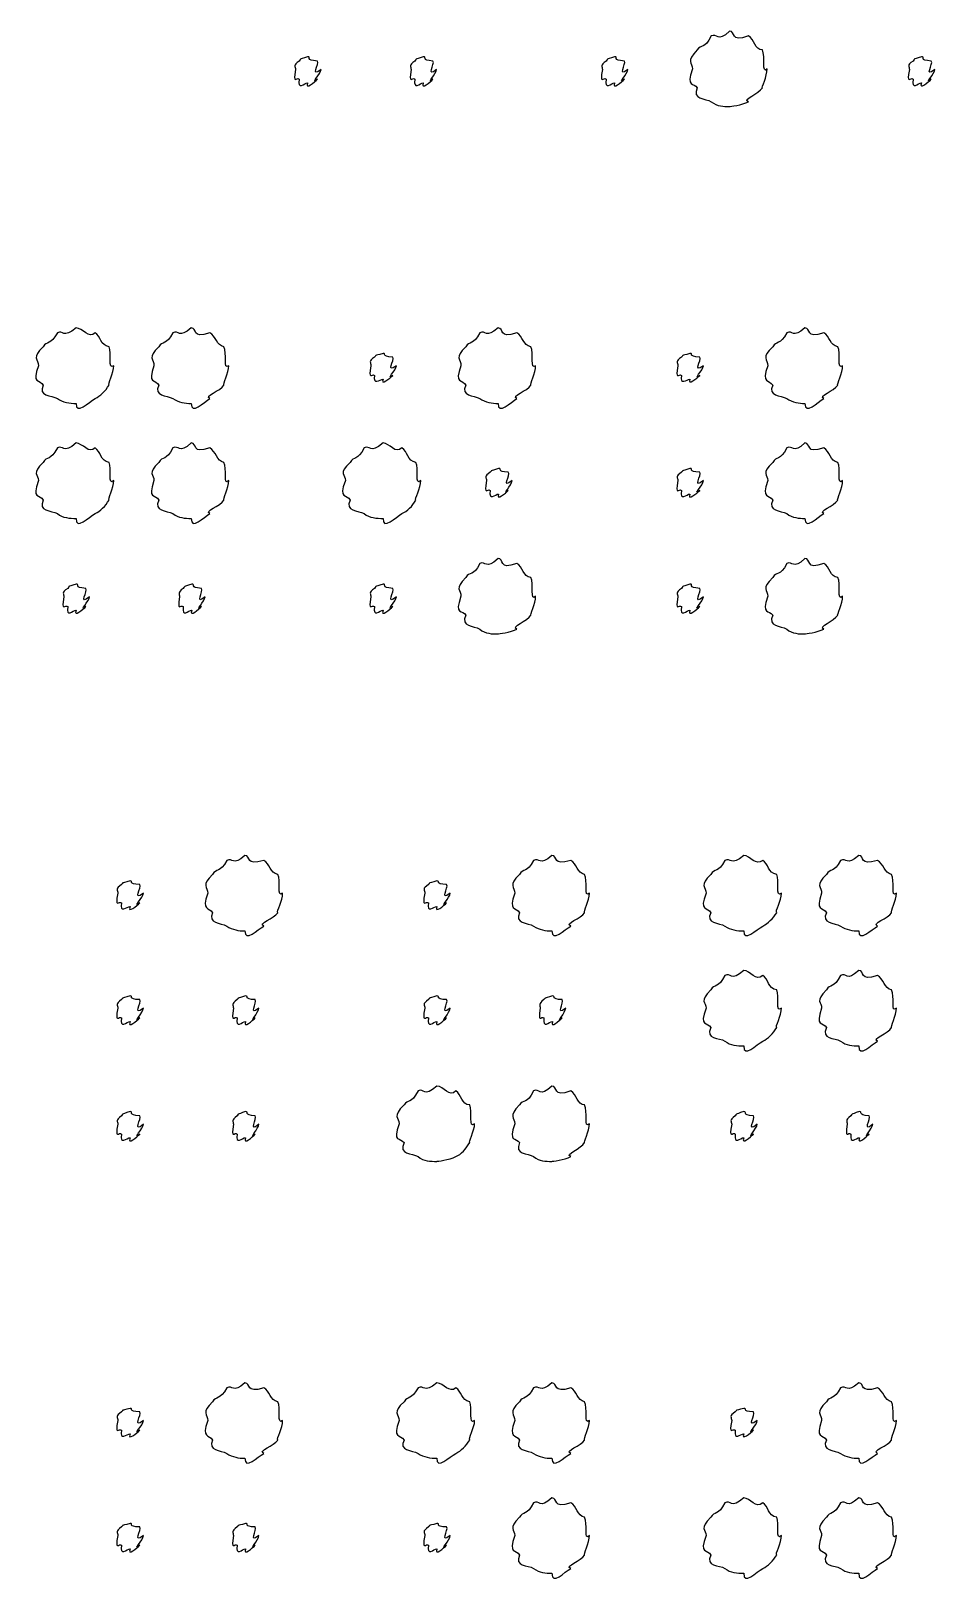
# Model space of a CAD drawing. Header units: millimetres. Extents: x -178 to -32, y 41 to 266.
# Drawn here: x -106.56 to -98.37, y 197.45 to 211.54 of the extents above; entities that cross this region are included whole.
import ezdxf

# ---------------------------------------------------------------- set-up
doc = ezdxf.new("R2010")
doc.units = ezdxf.units.MM
doc.layers.get('0').update_dxf_attribs({"linetype": 'CONTINUOUS'})

msp = doc.modelspace()

# ---------------------------------------------------------------- linework, layer by layer
at = {"color": 0}
for p, q in [((-100.228, 211.539), (-100.228, 211.539)), ((-104.053, 211.307), (-104.053, 211.307)), ((-103.005, 211.307), (-103.005, 211.307)), ((-101.27, 211.307), (-101.27, 211.307)), ((-98.4878, 211.307), (-98.4878, 211.307)), ((-106.151, 208.849), (-106.151, 208.849)), ((-105.109, 208.849), (-105.109, 208.849)), ((-102.327, 208.849), (-102.327, 208.849)), ((-99.5451, 208.849), (-99.5451, 208.849)), ((-103.369, 208.617), (-103.369, 208.617)), ((-100.587, 208.617), (-100.587, 208.617)), ((-106.151, 207.807), (-106.151, 207.807)), ((-105.109, 207.807), (-105.109, 207.807)), ((-103.369, 207.807), (-103.369, 207.807)), ((-99.5451, 207.807), (-99.5451, 207.807)), ((-102.322, 207.575), (-102.322, 207.575)), ((-100.587, 207.575), (-100.587, 207.575)), ((-102.327, 206.76), (-102.327, 206.76)), ((-99.5451, 206.76), (-99.5451, 206.76)), ((-106.151, 206.528), (-106.151, 206.528)), ((-105.104, 206.528), (-105.104, 206.528)), ((-103.369, 206.528), (-103.369, 206.528)), ((-100.587, 206.528), (-100.587, 206.528)), ((-104.622, 204.068), (-104.622, 204.068)), ((-101.839, 204.068), (-101.839, 204.068)), ((-100.099, 204.068), (-100.099, 204.068)), ((-99.0572, 204.068), (-99.0572, 204.068)), ((-105.663, 203.837), (-105.663, 203.837)), ((-102.881, 203.837), (-102.881, 203.837)), ((-100.099, 203.026), (-100.099, 203.026)), ((-99.0572, 203.026), (-99.0572, 203.026)), ((-105.663, 202.795), (-105.663, 202.795)), ((-104.616, 202.795), (-104.616, 202.795)), ((-102.881, 202.795), (-102.881, 202.795)), ((-101.834, 202.795), (-101.834, 202.795)), ((-102.881, 201.979), (-102.881, 201.979)), ((-101.839, 201.979), (-101.839, 201.979)), ((-105.663, 201.748), (-105.663, 201.748)), ((-104.616, 201.748), (-104.616, 201.748)), ((-100.099, 201.748), (-100.099, 201.748)), ((-99.0515, 201.748), (-99.0515, 201.748)), ((-104.622, 199.289), (-104.622, 199.289)), ((-102.881, 199.289), (-102.881, 199.289)), ((-101.839, 199.289), (-101.839, 199.289)), ((-99.0572, 199.289), (-99.0572, 199.289)), ((-105.663, 199.058), (-105.663, 199.058)), ((-100.099, 199.058), (-100.099, 199.058)), ((-101.839, 198.247), (-101.839, 198.247)), ((-100.099, 198.247), (-100.099, 198.247)), ((-99.0572, 198.247), (-99.0572, 198.247)), ((-105.663, 198.016), (-105.663, 198.016)), ((-104.616, 198.016), (-104.616, 198.016)), ((-102.881, 198.016), (-102.881, 198.016))]:
    msp.add_line(p, q, dxfattribs=at)
for points in [[(-100.394, 211.495), (-100.452, 211.369), (-100.49, 211.423), (-100.521, 211.368)], [(-100.228, 211.539), (-100.341, 211.428), (-100.339, 211.523), (-100.394, 211.495)], [(-100.058, 211.495), (-100.228, 211.428), (-100.169, 211.539), (-100.228, 211.539)], [(-99.9307, 211.368), (-99.9998, 211.369), (-100.002, 211.464), (-100.058, 211.495)], [(-100.521, 211.368), (-100.628, 211.259), (-100.565, 211.255), (-100.565, 211.197)], [(-99.8866, 211.197), (-99.9419, 211.142), (-99.9003, 211.312), (-99.9307, 211.368)], [(-104.13, 211.268), (-104.19, 211.226), (-104.163, 211.22), (-104.163, 211.191)], [(-104.053, 211.307), (-104.146, 211.274), (-104.108, 211.293), (-104.13, 211.268)], [(-103.964, 211.268), (-104.08, 211.274), (-104.015, 211.307), (-104.053, 211.307)], [(-103.931, 211.191), (-104.036, 211.109), (-103.942, 211.247), (-103.964, 211.268)], [(-103.082, 211.268), (-103.139, 211.226), (-103.116, 211.22), (-103.116, 211.191)], [(-103.005, 211.307), (-103.095, 211.274), (-103.06, 211.293), (-103.082, 211.268)], [(-102.917, 211.268), (-103.029, 211.274), (-102.968, 211.307), (-103.005, 211.307)], [(-102.884, 211.191), (-102.985, 211.109), (-102.895, 211.247), (-102.917, 211.268)], [(-101.347, 211.268), (-101.408, 211.226), (-101.381, 211.22), (-101.381, 211.191)], [(-101.27, 211.307), (-101.364, 211.274), (-101.325, 211.293), (-101.347, 211.268)], [(-101.182, 211.268), (-101.298, 211.274), (-101.233, 211.307), (-101.27, 211.307)], [(-101.149, 211.191), (-101.254, 211.109), (-101.16, 211.247), (-101.182, 211.268)], [(-98.5651, 211.268), (-98.6257, 211.226), (-98.5982, 211.22), (-98.5982, 211.191)], [(-98.4878, 211.307), (-98.5816, 211.274), (-98.5432, 211.293), (-98.5651, 211.268)], [(-98.3996, 211.268), (-98.5157, 211.274), (-98.4508, 211.307), (-98.4878, 211.307)], [(-98.3668, 211.191), (-98.4716, 211.109), (-98.3777, 211.247), (-98.3996, 211.268)], [(-104.163, 211.191), (-104.19, 211.045), (-104.152, 211.128), (-104.13, 211.103)], [(-104.13, 211.103), (-104.146, 210.998), (-104.081, 211.07), (-104.053, 211.07)], [(-104.053, 211.07), (-104.08, 210.998), (-103.986, 211.081), (-103.964, 211.103)], [(-103.964, 211.103), (-104.036, 211.045), (-103.931, 211.158), (-103.931, 211.191)], [(-103.116, 211.191), (-103.139, 211.045), (-103.104, 211.128), (-103.082, 211.103)], [(-103.082, 211.103), (-103.095, 210.998), (-103.034, 211.07), (-103.005, 211.07)], [(-103.005, 211.07), (-103.029, 210.998), (-102.939, 211.081), (-102.917, 211.103)], [(-102.917, 211.103), (-102.985, 211.045), (-102.884, 211.158), (-102.884, 211.191)], [(-101.381, 211.191), (-101.408, 211.045), (-101.369, 211.128), (-101.347, 211.103)], [(-101.347, 211.103), (-101.364, 210.998), (-101.299, 211.07), (-101.27, 211.07)], [(-101.27, 211.07), (-101.298, 210.998), (-101.204, 211.081), (-101.182, 211.103)], [(-101.182, 211.103), (-101.254, 211.045), (-101.149, 211.158), (-101.149, 211.191)], [(-100.565, 211.197), (-100.628, 211.02), (-100.549, 211.077), (-100.521, 211.026)], [(-99.9307, 211.026), (-99.9419, 211.02), (-99.8866, 211.133), (-99.8866, 211.197)], [(-98.5982, 211.191), (-98.6257, 211.045), (-98.5873, 211.128), (-98.5651, 211.103)], [(-98.5651, 211.103), (-98.5816, 210.998), (-98.5167, 211.07), (-98.4878, 211.07)], [(-98.4878, 211.07), (-98.5157, 210.998), (-98.4218, 211.081), (-98.3996, 211.103)], [(-98.3996, 211.103), (-98.4716, 211.045), (-98.3668, 211.158), (-98.3668, 211.191)], [(-100.521, 211.026), (-100.57, 210.917), (-100.449, 210.932), (-100.394, 210.899)], [(-100.058, 210.899), (-100.118, 210.917), (-99.9596, 210.973), (-99.9307, 211.026)], [(-100.394, 210.899), (-100.341, 210.855), (-100.283, 210.855), (-100.228, 210.855)], [(-100.228, 210.855), (-100.228, 210.855), (-100.113, 210.869), (-100.058, 210.899)], [(-106.151, 208.849), (-106.274, 208.747), (-106.267, 208.834), (-106.322, 208.805)], [(-105.98, 208.805), (-106.038, 208.747), (-106.092, 208.849), (-106.151, 208.849)], [(-105.109, 208.849), (-105.222, 208.747), (-105.22, 208.834), (-105.275, 208.805)], [(-104.939, 208.805), (-105.109, 208.747), (-105.05, 208.849), (-105.109, 208.849)], [(-102.327, 208.849), (-102.44, 208.747), (-102.437, 208.834), (-102.493, 208.805)], [(-102.156, 208.805), (-102.327, 208.747), (-102.268, 208.849), (-102.327, 208.849)], [(-99.5451, 208.849), (-99.658, 208.747), (-99.6551, 208.834), (-99.7102, 208.805)], [(-99.374, 208.805), (-99.5451, 208.747), (-99.4858, 208.849), (-99.5451, 208.849)], [(-106.449, 208.678), (-106.56, 208.578), (-106.493, 208.565), (-106.493, 208.507)], [(-106.322, 208.805), (-106.384, 208.689), (-106.419, 208.733), (-106.449, 208.678)], [(-105.853, 208.678), (-105.932, 208.689), (-105.928, 208.774), (-105.98, 208.805)], [(-105.809, 208.507), (-105.87, 208.46), (-105.823, 208.623), (-105.853, 208.678)], [(-105.402, 208.678), (-105.509, 208.578), (-105.446, 208.565), (-105.446, 208.507)], [(-105.275, 208.805), (-105.333, 208.689), (-105.371, 208.733), (-105.402, 208.678)], [(-104.812, 208.678), (-104.881, 208.689), (-104.883, 208.774), (-104.939, 208.805)], [(-104.768, 208.507), (-104.823, 208.46), (-104.781, 208.623), (-104.812, 208.678)], [(-102.619, 208.678), (-102.727, 208.578), (-102.663, 208.565), (-102.663, 208.507)], [(-102.493, 208.805), (-102.55, 208.689), (-102.589, 208.733), (-102.619, 208.678)], [(-102.03, 208.678), (-102.098, 208.689), (-102.101, 208.774), (-102.156, 208.805)], [(-101.986, 208.507), (-102.041, 208.46), (-101.999, 208.623), (-102.03, 208.678)], [(-99.8372, 208.678), (-99.9444, 208.578), (-99.8813, 208.565), (-99.8813, 208.507)], [(-99.7102, 208.805), (-99.768, 208.689), (-99.8068, 208.733), (-99.8372, 208.678)], [(-99.2473, 208.678), (-99.3161, 208.689), (-99.3189, 208.774), (-99.374, 208.805)], [(-99.2032, 208.507), (-99.2583, 208.46), (-99.217, 208.623), (-99.2473, 208.678)], [(-103.446, 208.584), (-103.507, 208.548), (-103.479, 208.536), (-103.479, 208.507)], [(-103.369, 208.617), (-103.463, 208.592), (-103.424, 208.606), (-103.446, 208.584)], [(-103.281, 208.584), (-103.397, 208.592), (-103.332, 208.617), (-103.369, 208.617)], [(-103.248, 208.507), (-103.353, 208.431), (-103.259, 208.562), (-103.281, 208.584)], [(-100.664, 208.584), (-100.724, 208.548), (-100.697, 208.536), (-100.697, 208.507)], [(-100.587, 208.617), (-100.68, 208.592), (-100.642, 208.606), (-100.664, 208.584)], [(-100.499, 208.584), (-100.614, 208.592), (-100.549, 208.617), (-100.587, 208.617)], [(-100.465, 208.507), (-100.57, 208.431), (-100.476, 208.562), (-100.499, 208.584)], [(-106.493, 208.507), (-106.56, 208.339), (-106.478, 208.385), (-106.449, 208.33)], [(-105.853, 208.33), (-105.87, 208.339), (-105.809, 208.443), (-105.809, 208.507)], [(-105.446, 208.507), (-105.509, 208.339), (-105.43, 208.385), (-105.402, 208.33)], [(-104.812, 208.33), (-104.823, 208.339), (-104.768, 208.443), (-104.768, 208.507)], [(-103.479, 208.507), (-103.507, 208.365), (-103.468, 208.441), (-103.446, 208.419)], [(-103.446, 208.419), (-103.463, 208.321), (-103.398, 208.385), (-103.369, 208.385)], [(-103.369, 208.385), (-103.397, 208.321), (-103.303, 208.396), (-103.281, 208.419)], [(-103.281, 208.419), (-103.353, 208.365), (-103.248, 208.47), (-103.248, 208.507)], [(-102.663, 208.507), (-102.727, 208.339), (-102.648, 208.385), (-102.619, 208.33)], [(-102.03, 208.33), (-102.041, 208.339), (-101.986, 208.443), (-101.986, 208.507)], [(-100.697, 208.507), (-100.724, 208.365), (-100.686, 208.441), (-100.664, 208.419)], [(-100.664, 208.419), (-100.68, 208.321), (-100.616, 208.385), (-100.587, 208.385)], [(-100.587, 208.385), (-100.614, 208.321), (-100.521, 208.396), (-100.499, 208.419)], [(-100.499, 208.419), (-100.57, 208.365), (-100.465, 208.47), (-100.465, 208.507)], [(-99.8813, 208.507), (-99.9444, 208.339), (-99.8661, 208.385), (-99.8372, 208.33)], [(-99.2473, 208.33), (-99.2583, 208.339), (-99.2032, 208.443), (-99.2032, 208.507)], [(-106.449, 208.33), (-106.501, 208.233), (-106.377, 208.238), (-106.322, 208.209)], [(-105.98, 208.209), (-105.932, 208.233), (-105.887, 208.278), (-105.853, 208.33)], [(-105.402, 208.33), (-105.451, 208.233), (-105.33, 208.238), (-105.275, 208.209)], [(-104.939, 208.209), (-104.999, 208.233), (-104.841, 208.278), (-104.812, 208.33)], [(-102.619, 208.33), (-102.669, 208.233), (-102.548, 208.238), (-102.493, 208.209)], [(-102.156, 208.209), (-102.217, 208.233), (-102.059, 208.278), (-102.03, 208.33)], [(-99.8372, 208.33), (-99.8866, 208.233), (-99.7656, 208.238), (-99.7102, 208.209)], [(-99.374, 208.209), (-99.4347, 208.233), (-99.2763, 208.278), (-99.2473, 208.33)], [(-106.322, 208.209), (-106.274, 208.173), (-106.209, 208.165), (-106.151, 208.165)], [(-106.151, 208.165), (-106.157, 208.056), (-106.035, 208.179), (-105.98, 208.209)], [(-105.275, 208.209), (-105.222, 208.173), (-105.164, 208.165), (-105.109, 208.165)], [(-105.109, 208.165), (-105.109, 208.056), (-104.994, 208.179), (-104.939, 208.209)], [(-102.493, 208.209), (-102.44, 208.173), (-102.382, 208.165), (-102.327, 208.165)], [(-102.327, 208.165), (-102.327, 208.056), (-102.211, 208.179), (-102.156, 208.209)], [(-99.7102, 208.209), (-99.658, 208.173), (-99.6001, 208.165), (-99.5451, 208.165)], [(-99.5451, 208.165), (-99.5451, 208.056), (-99.429, 208.179), (-99.374, 208.209)], [(-106.322, 207.763), (-106.384, 207.641), (-106.419, 207.688), (-106.449, 207.631)], [(-106.151, 207.807), (-106.274, 207.699), (-106.267, 207.792), (-106.322, 207.763)], [(-105.98, 207.763), (-106.038, 207.699), (-106.092, 207.807), (-106.151, 207.807)], [(-105.853, 207.631), (-105.932, 207.641), (-105.928, 207.732), (-105.98, 207.763)], [(-105.275, 207.763), (-105.333, 207.641), (-105.371, 207.688), (-105.402, 207.631)], [(-105.109, 207.807), (-105.222, 207.699), (-105.22, 207.792), (-105.275, 207.763)], [(-104.939, 207.763), (-105.109, 207.699), (-105.05, 207.807), (-105.109, 207.807)], [(-104.812, 207.631), (-104.881, 207.641), (-104.883, 207.732), (-104.939, 207.763)], [(-103.54, 207.763), (-103.602, 207.641), (-103.636, 207.688), (-103.667, 207.631)], [(-103.369, 207.807), (-103.492, 207.699), (-103.485, 207.792), (-103.54, 207.763)], [(-103.198, 207.763), (-103.256, 207.699), (-103.31, 207.807), (-103.369, 207.807)], [(-103.071, 207.631), (-103.15, 207.641), (-103.146, 207.732), (-103.198, 207.763)], [(-99.7102, 207.763), (-99.768, 207.641), (-99.8068, 207.688), (-99.8372, 207.631)], [(-99.5451, 207.807), (-99.658, 207.699), (-99.6551, 207.792), (-99.7102, 207.763)], [(-99.374, 207.763), (-99.5451, 207.699), (-99.4858, 207.807), (-99.5451, 207.807)], [(-99.2473, 207.631), (-99.3161, 207.641), (-99.3189, 207.732), (-99.374, 207.763)], [(-106.449, 207.631), (-106.56, 207.527), (-106.493, 207.52), (-106.493, 207.465)], [(-105.809, 207.465), (-105.87, 207.41), (-105.823, 207.575), (-105.853, 207.631)], [(-105.402, 207.631), (-105.509, 207.527), (-105.446, 207.52), (-105.446, 207.465)], [(-104.768, 207.465), (-104.823, 207.41), (-104.781, 207.575), (-104.812, 207.631)], [(-103.667, 207.631), (-103.778, 207.527), (-103.711, 207.52), (-103.711, 207.465)], [(-103.027, 207.465), (-103.088, 207.41), (-103.041, 207.575), (-103.071, 207.631)], [(-102.322, 207.575), (-102.411, 207.545), (-102.377, 207.564), (-102.399, 207.542)], [(-102.234, 207.542), (-102.345, 207.545), (-102.284, 207.575), (-102.322, 207.575)], [(-100.587, 207.575), (-100.68, 207.545), (-100.642, 207.564), (-100.664, 207.542)], [(-100.499, 207.542), (-100.614, 207.545), (-100.549, 207.575), (-100.587, 207.575)], [(-99.8372, 207.631), (-99.9444, 207.527), (-99.8813, 207.52), (-99.8813, 207.465)], [(-99.2032, 207.465), (-99.2583, 207.41), (-99.217, 207.575), (-99.2473, 207.631)], [(-106.493, 207.465), (-106.56, 207.292), (-106.478, 207.344), (-106.449, 207.289)], [(-105.853, 207.289), (-105.87, 207.292), (-105.809, 207.402), (-105.809, 207.465)], [(-105.446, 207.465), (-105.509, 207.292), (-105.43, 207.344), (-105.402, 207.289)], [(-104.812, 207.289), (-104.823, 207.292), (-104.768, 207.402), (-104.768, 207.465)], [(-103.711, 207.465), (-103.778, 207.292), (-103.696, 207.344), (-103.667, 207.289)], [(-103.071, 207.289), (-103.088, 207.292), (-103.027, 207.402), (-103.027, 207.465)], [(-102.399, 207.542), (-102.455, 207.501), (-102.432, 207.494), (-102.432, 207.465)], [(-102.432, 207.465), (-102.455, 207.318), (-102.421, 207.399), (-102.399, 207.377)], [(-102.2, 207.465), (-102.301, 207.384), (-102.211, 207.52), (-102.234, 207.542)], [(-102.234, 207.377), (-102.301, 207.318), (-102.2, 207.428), (-102.2, 207.465)], [(-100.664, 207.542), (-100.724, 207.501), (-100.697, 207.494), (-100.697, 207.465)], [(-100.697, 207.465), (-100.724, 207.318), (-100.686, 207.399), (-100.664, 207.377)], [(-100.465, 207.465), (-100.57, 207.384), (-100.476, 207.52), (-100.499, 207.542)], [(-100.499, 207.377), (-100.57, 207.318), (-100.465, 207.428), (-100.465, 207.465)], [(-99.8813, 207.465), (-99.9444, 207.292), (-99.8661, 207.344), (-99.8372, 207.289)], [(-99.2473, 207.289), (-99.2583, 207.292), (-99.2032, 207.402), (-99.2032, 207.465)], [(-106.449, 207.289), (-106.501, 207.185), (-106.377, 207.196), (-106.322, 207.167)], [(-105.98, 207.167), (-105.932, 207.185), (-105.887, 207.236), (-105.853, 207.289)], [(-105.402, 207.289), (-105.451, 207.185), (-105.33, 207.196), (-105.275, 207.167)], [(-104.939, 207.167), (-104.999, 207.185), (-104.841, 207.236), (-104.812, 207.289)], [(-103.667, 207.289), (-103.719, 207.185), (-103.595, 207.196), (-103.54, 207.167)], [(-103.198, 207.167), (-103.15, 207.185), (-103.104, 207.236), (-103.071, 207.289)], [(-102.399, 207.377), (-102.411, 207.274), (-102.351, 207.344), (-102.322, 207.344)], [(-102.322, 207.344), (-102.345, 207.274), (-102.255, 207.355), (-102.234, 207.377)], [(-100.664, 207.377), (-100.68, 207.274), (-100.616, 207.344), (-100.587, 207.344)], [(-100.587, 207.344), (-100.614, 207.274), (-100.521, 207.355), (-100.499, 207.377)], [(-99.8372, 207.289), (-99.8866, 207.185), (-99.7656, 207.196), (-99.7102, 207.167)], [(-99.374, 207.167), (-99.4347, 207.185), (-99.2763, 207.236), (-99.2473, 207.289)], [(-106.322, 207.167), (-106.274, 207.126), (-106.209, 207.123), (-106.151, 207.123)], [(-106.151, 207.123), (-106.157, 207.009), (-106.035, 207.137), (-105.98, 207.167)], [(-105.275, 207.167), (-105.222, 207.126), (-105.164, 207.123), (-105.109, 207.123)], [(-105.109, 207.123), (-105.109, 207.009), (-104.994, 207.137), (-104.939, 207.167)], [(-103.54, 207.167), (-103.492, 207.126), (-103.427, 207.123), (-103.369, 207.123)], [(-103.369, 207.123), (-103.374, 207.009), (-103.253, 207.137), (-103.198, 207.167)], [(-99.7102, 207.167), (-99.658, 207.126), (-99.6001, 207.123), (-99.5451, 207.123)], [(-99.5451, 207.123), (-99.5451, 207.009), (-99.429, 207.137), (-99.374, 207.167)], [(-102.493, 206.715), (-102.55, 206.59), (-102.589, 206.644), (-102.619, 206.588)], [(-102.327, 206.76), (-102.44, 206.649), (-102.437, 206.744), (-102.493, 206.715)], [(-102.156, 206.715), (-102.327, 206.649), (-102.268, 206.76), (-102.327, 206.76)], [(-102.03, 206.588), (-102.098, 206.59), (-102.101, 206.685), (-102.156, 206.715)], [(-99.7102, 206.715), (-99.768, 206.59), (-99.8068, 206.644), (-99.8372, 206.588)], [(-99.5451, 206.76), (-99.658, 206.649), (-99.6551, 206.744), (-99.7102, 206.715)], [(-99.374, 206.715), (-99.5451, 206.649), (-99.4858, 206.76), (-99.5451, 206.76)], [(-99.2473, 206.588), (-99.3161, 206.59), (-99.3189, 206.685), (-99.374, 206.715)], [(-102.619, 206.588), (-102.727, 206.48), (-102.663, 206.476), (-102.663, 206.418)], [(-101.986, 206.418), (-102.041, 206.363), (-101.999, 206.533), (-102.03, 206.588)], [(-99.8372, 206.588), (-99.9444, 206.48), (-99.8813, 206.476), (-99.8813, 206.418)], [(-99.2032, 206.418), (-99.2583, 206.363), (-99.217, 206.533), (-99.2473, 206.588)], [(-106.228, 206.489), (-106.289, 206.447), (-106.262, 206.441), (-106.262, 206.412)], [(-106.151, 206.528), (-106.245, 206.495), (-106.206, 206.514), (-106.228, 206.489)], [(-106.063, 206.489), (-106.179, 206.495), (-106.114, 206.528), (-106.151, 206.528)], [(-106.03, 206.412), (-106.135, 206.329), (-106.041, 206.467), (-106.063, 206.489)], [(-105.181, 206.489), (-105.237, 206.447), (-105.214, 206.441), (-105.214, 206.412)], [(-105.104, 206.528), (-105.193, 206.495), (-105.159, 206.514), (-105.181, 206.489)], [(-105.016, 206.489), (-105.127, 206.495), (-105.067, 206.528), (-105.104, 206.528)], [(-104.983, 206.412), (-105.083, 206.329), (-104.994, 206.467), (-105.016, 206.489)], [(-103.446, 206.489), (-103.507, 206.447), (-103.479, 206.441), (-103.479, 206.412)], [(-103.369, 206.528), (-103.463, 206.495), (-103.424, 206.514), (-103.446, 206.489)], [(-103.281, 206.489), (-103.397, 206.495), (-103.332, 206.528), (-103.369, 206.528)], [(-103.248, 206.412), (-103.353, 206.329), (-103.259, 206.467), (-103.281, 206.489)], [(-100.664, 206.489), (-100.724, 206.447), (-100.697, 206.441), (-100.697, 206.412)], [(-100.587, 206.528), (-100.68, 206.495), (-100.642, 206.514), (-100.664, 206.489)], [(-100.499, 206.489), (-100.614, 206.495), (-100.549, 206.528), (-100.587, 206.528)], [(-100.465, 206.412), (-100.57, 206.329), (-100.476, 206.467), (-100.499, 206.489)], [(-106.262, 206.412), (-106.289, 206.266), (-106.25, 206.349), (-106.228, 206.324)], [(-106.228, 206.324), (-106.245, 206.219), (-106.18, 206.291), (-106.151, 206.291)], [(-106.151, 206.291), (-106.179, 206.219), (-106.085, 206.302), (-106.063, 206.324)], [(-106.063, 206.324), (-106.135, 206.266), (-106.03, 206.379), (-106.03, 206.412)], [(-105.214, 206.412), (-105.237, 206.266), (-105.203, 206.349), (-105.181, 206.324)], [(-105.181, 206.324), (-105.193, 206.219), (-105.133, 206.291), (-105.104, 206.291)], [(-105.104, 206.291), (-105.127, 206.219), (-105.038, 206.302), (-105.016, 206.324)], [(-105.016, 206.324), (-105.083, 206.266), (-104.983, 206.379), (-104.983, 206.412)], [(-103.479, 206.412), (-103.507, 206.266), (-103.468, 206.349), (-103.446, 206.324)], [(-103.446, 206.324), (-103.463, 206.219), (-103.398, 206.291), (-103.369, 206.291)], [(-103.369, 206.291), (-103.397, 206.219), (-103.303, 206.302), (-103.281, 206.324)], [(-103.281, 206.324), (-103.353, 206.266), (-103.248, 206.379), (-103.248, 206.412)], [(-102.663, 206.418), (-102.727, 206.241), (-102.648, 206.298), (-102.619, 206.247)], [(-102.03, 206.247), (-102.041, 206.241), (-101.986, 206.354), (-101.986, 206.418)], [(-100.697, 206.412), (-100.724, 206.266), (-100.686, 206.349), (-100.664, 206.324)], [(-100.664, 206.324), (-100.68, 206.219), (-100.616, 206.291), (-100.587, 206.291)], [(-100.587, 206.291), (-100.614, 206.219), (-100.521, 206.302), (-100.499, 206.324)], [(-100.499, 206.324), (-100.57, 206.266), (-100.465, 206.379), (-100.465, 206.412)], [(-99.8813, 206.418), (-99.9444, 206.241), (-99.8661, 206.298), (-99.8372, 206.247)], [(-99.2473, 206.247), (-99.2583, 206.241), (-99.2032, 206.354), (-99.2032, 206.418)], [(-102.619, 206.247), (-102.669, 206.138), (-102.548, 206.153), (-102.493, 206.12)], [(-102.156, 206.12), (-102.217, 206.138), (-102.059, 206.194), (-102.03, 206.247)], [(-99.8372, 206.247), (-99.8866, 206.138), (-99.7656, 206.153), (-99.7102, 206.12)], [(-99.374, 206.12), (-99.4347, 206.138), (-99.2763, 206.194), (-99.2473, 206.247)], [(-102.493, 206.12), (-102.44, 206.076), (-102.382, 206.076), (-102.327, 206.076)], [(-102.327, 206.076), (-102.327, 206.076), (-102.211, 206.09), (-102.156, 206.12)], [(-99.7102, 206.12), (-99.658, 206.076), (-99.6001, 206.076), (-99.5451, 206.076)], [(-99.5451, 206.076), (-99.5451, 206.076), (-99.429, 206.09), (-99.374, 206.12)], [(-104.787, 204.024), (-104.845, 203.908), (-104.883, 203.952), (-104.914, 203.897)], [(-104.622, 204.068), (-104.734, 203.966), (-104.732, 204.053), (-104.787, 204.024)], [(-104.451, 204.024), (-104.622, 203.966), (-104.562, 204.068), (-104.622, 204.068)], [(-104.324, 203.897), (-104.393, 203.908), (-104.396, 203.994), (-104.451, 204.024)], [(-102.005, 204.024), (-102.062, 203.908), (-102.101, 203.952), (-102.132, 203.897)], [(-101.839, 204.068), (-101.952, 203.966), (-101.95, 204.053), (-102.005, 204.024)], [(-101.668, 204.024), (-101.839, 203.966), (-101.78, 204.068), (-101.839, 204.068)], [(-101.542, 203.897), (-101.611, 203.908), (-101.613, 203.994), (-101.668, 204.024)], [(-100.27, 204.024), (-100.332, 203.908), (-100.366, 203.952), (-100.397, 203.897)], [(-100.099, 204.068), (-100.222, 203.966), (-100.215, 204.053), (-100.27, 204.024)], [(-99.9278, 204.024), (-99.986, 203.966), (-100.04, 204.068), (-100.099, 204.068)], [(-99.8012, 203.897), (-99.8799, 203.908), (-99.8756, 203.994), (-99.9278, 204.024)], [(-99.2223, 204.024), (-99.2805, 203.908), (-99.3189, 203.952), (-99.3493, 203.897)], [(-99.0572, 204.068), (-99.1701, 203.966), (-99.1672, 204.053), (-99.2223, 204.024)], [(-98.8861, 204.024), (-99.0572, 203.966), (-98.9979, 204.068), (-99.0572, 204.068)], [(-98.7594, 203.897), (-98.8282, 203.908), (-98.831, 203.994), (-98.8861, 204.024)], [(-104.914, 203.897), (-105.021, 203.798), (-104.958, 203.784), (-104.958, 203.726)], [(-104.28, 203.726), (-104.335, 203.679), (-104.293, 203.842), (-104.324, 203.897)], [(-102.132, 203.897), (-102.239, 203.798), (-102.176, 203.784), (-102.176, 203.726)], [(-101.498, 203.726), (-101.553, 203.679), (-101.511, 203.842), (-101.542, 203.897)], [(-100.397, 203.897), (-100.508, 203.798), (-100.441, 203.784), (-100.441, 203.726)], [(-99.7571, 203.726), (-99.8178, 203.679), (-99.7708, 203.842), (-99.8012, 203.897)], [(-99.3493, 203.897), (-99.4569, 203.798), (-99.3934, 203.784), (-99.3934, 203.726)], [(-98.7153, 203.726), (-98.7704, 203.679), (-98.7291, 203.842), (-98.7594, 203.897)], [(-105.741, 203.804), (-105.801, 203.768), (-105.774, 203.755), (-105.774, 203.726)], [(-105.663, 203.837), (-105.757, 203.812), (-105.719, 203.825), (-105.741, 203.804)], [(-105.575, 203.804), (-105.691, 203.812), (-105.626, 203.837), (-105.663, 203.837)], [(-105.542, 203.726), (-105.647, 203.65), (-105.553, 203.781), (-105.575, 203.804)], [(-102.958, 203.804), (-103.019, 203.768), (-102.991, 203.755), (-102.991, 203.726)], [(-102.881, 203.837), (-102.975, 203.812), (-102.936, 203.825), (-102.958, 203.804)], [(-102.793, 203.804), (-102.909, 203.812), (-102.844, 203.837), (-102.881, 203.837)], [(-102.76, 203.726), (-102.865, 203.65), (-102.771, 203.781), (-102.793, 203.804)], [(-105.774, 203.726), (-105.801, 203.585), (-105.763, 203.66), (-105.741, 203.638)], [(-105.741, 203.638), (-105.757, 203.54), (-105.692, 203.605), (-105.663, 203.605)], [(-105.663, 203.605), (-105.691, 203.54), (-105.597, 203.616), (-105.575, 203.638)], [(-105.575, 203.638), (-105.647, 203.585), (-105.542, 203.689), (-105.542, 203.726)], [(-104.958, 203.726), (-105.021, 203.558), (-104.943, 203.605), (-104.914, 203.55)], [(-104.324, 203.55), (-104.335, 203.558), (-104.28, 203.663), (-104.28, 203.726)], [(-102.991, 203.726), (-103.019, 203.585), (-102.98, 203.66), (-102.958, 203.638)], [(-102.958, 203.638), (-102.975, 203.54), (-102.91, 203.605), (-102.881, 203.605)], [(-102.881, 203.605), (-102.909, 203.54), (-102.815, 203.616), (-102.793, 203.638)], [(-102.793, 203.638), (-102.865, 203.585), (-102.76, 203.689), (-102.76, 203.726)], [(-102.176, 203.726), (-102.239, 203.558), (-102.161, 203.605), (-102.132, 203.55)], [(-101.542, 203.55), (-101.553, 203.558), (-101.498, 203.663), (-101.498, 203.726)], [(-100.441, 203.726), (-100.508, 203.558), (-100.426, 203.605), (-100.397, 203.55)], [(-99.8012, 203.55), (-99.8178, 203.558), (-99.7571, 203.663), (-99.7571, 203.726)], [(-99.3934, 203.726), (-99.4569, 203.558), (-99.3782, 203.605), (-99.3493, 203.55)], [(-98.7594, 203.55), (-98.7704, 203.558), (-98.7153, 203.663), (-98.7153, 203.726)], [(-104.914, 203.55), (-104.963, 203.452), (-104.842, 203.458), (-104.787, 203.429)], [(-104.451, 203.429), (-104.511, 203.452), (-104.353, 203.498), (-104.324, 203.55)], [(-102.132, 203.55), (-102.181, 203.452), (-102.06, 203.458), (-102.005, 203.429)], [(-101.668, 203.429), (-101.729, 203.452), (-101.571, 203.498), (-101.542, 203.55)], [(-100.397, 203.55), (-100.449, 203.452), (-100.325, 203.458), (-100.27, 203.429)], [(-99.9278, 203.429), (-99.8799, 203.452), (-99.8343, 203.498), (-99.8012, 203.55)], [(-99.3493, 203.55), (-99.3987, 203.452), (-99.2777, 203.458), (-99.2223, 203.429)], [(-98.8861, 203.429), (-98.9468, 203.452), (-98.7884, 203.498), (-98.7594, 203.55)], [(-104.787, 203.429), (-104.734, 203.393), (-104.677, 203.385), (-104.622, 203.385)], [(-104.622, 203.385), (-104.622, 203.276), (-104.506, 203.399), (-104.451, 203.429)], [(-102.005, 203.429), (-101.952, 203.393), (-101.895, 203.385), (-101.839, 203.385)], [(-101.839, 203.385), (-101.839, 203.276), (-101.723, 203.399), (-101.668, 203.429)], [(-100.27, 203.429), (-100.222, 203.393), (-100.157, 203.385), (-100.099, 203.385)], [(-100.099, 203.385), (-100.104, 203.276), (-99.9832, 203.399), (-99.9278, 203.429)], [(-99.2223, 203.429), (-99.1701, 203.393), (-99.1122, 203.385), (-99.0572, 203.385)], [(-99.0572, 203.385), (-99.0572, 203.276), (-98.9415, 203.399), (-98.8861, 203.429)], [(-100.27, 202.982), (-100.332, 202.861), (-100.366, 202.908), (-100.397, 202.85)], [(-100.099, 203.026), (-100.222, 202.919), (-100.215, 203.011), (-100.27, 202.982)], [(-99.9278, 202.982), (-99.986, 202.919), (-100.04, 203.026), (-100.099, 203.026)], [(-99.8012, 202.85), (-99.8799, 202.861), (-99.8756, 202.952), (-99.9278, 202.982)], [(-99.2223, 202.982), (-99.2805, 202.861), (-99.3189, 202.908), (-99.3493, 202.85)], [(-99.0572, 203.026), (-99.1701, 202.919), (-99.1672, 203.011), (-99.2223, 202.982)], [(-98.8861, 202.982), (-99.0572, 202.919), (-98.9979, 203.026), (-99.0572, 203.026)], [(-98.7594, 202.85), (-98.8282, 202.861), (-98.831, 202.952), (-98.8861, 202.982)], [(-105.741, 202.762), (-105.801, 202.721), (-105.774, 202.714), (-105.774, 202.685)], [(-105.663, 202.795), (-105.757, 202.765), (-105.719, 202.784), (-105.741, 202.762)], [(-105.575, 202.762), (-105.691, 202.765), (-105.626, 202.795), (-105.663, 202.795)], [(-105.542, 202.685), (-105.647, 202.603), (-105.553, 202.74), (-105.575, 202.762)], [(-104.693, 202.762), (-104.75, 202.721), (-104.726, 202.714), (-104.726, 202.685)], [(-104.616, 202.795), (-104.706, 202.765), (-104.671, 202.784), (-104.693, 202.762)], [(-104.528, 202.762), (-104.64, 202.765), (-104.579, 202.795), (-104.616, 202.795)], [(-104.495, 202.685), (-104.595, 202.603), (-104.506, 202.74), (-104.528, 202.762)], [(-102.958, 202.762), (-103.019, 202.721), (-102.991, 202.714), (-102.991, 202.685)], [(-102.881, 202.795), (-102.975, 202.765), (-102.936, 202.784), (-102.958, 202.762)], [(-102.793, 202.762), (-102.909, 202.765), (-102.844, 202.795), (-102.881, 202.795)], [(-102.76, 202.685), (-102.865, 202.603), (-102.771, 202.74), (-102.793, 202.762)], [(-101.911, 202.762), (-101.968, 202.721), (-101.944, 202.714), (-101.944, 202.685)], [(-101.834, 202.795), (-101.923, 202.765), (-101.889, 202.784), (-101.911, 202.762)], [(-101.746, 202.762), (-101.857, 202.765), (-101.797, 202.795), (-101.834, 202.795)], [(-101.713, 202.685), (-101.813, 202.603), (-101.723, 202.74), (-101.746, 202.762)], [(-100.397, 202.85), (-100.508, 202.747), (-100.441, 202.74), (-100.441, 202.685)], [(-99.7571, 202.685), (-99.8178, 202.63), (-99.7708, 202.795), (-99.8012, 202.85)], [(-99.3493, 202.85), (-99.4569, 202.747), (-99.3934, 202.74), (-99.3934, 202.685)], [(-98.7153, 202.685), (-98.7704, 202.63), (-98.7291, 202.795), (-98.7594, 202.85)], [(-105.774, 202.685), (-105.801, 202.537), (-105.763, 202.619), (-105.741, 202.596)], [(-105.575, 202.596), (-105.647, 202.537), (-105.542, 202.648), (-105.542, 202.685)], [(-104.726, 202.685), (-104.75, 202.537), (-104.715, 202.619), (-104.693, 202.596)], [(-104.528, 202.596), (-104.595, 202.537), (-104.495, 202.648), (-104.495, 202.685)], [(-102.991, 202.685), (-103.019, 202.537), (-102.98, 202.619), (-102.958, 202.596)], [(-102.793, 202.596), (-102.865, 202.537), (-102.76, 202.648), (-102.76, 202.685)], [(-101.944, 202.685), (-101.968, 202.537), (-101.933, 202.619), (-101.911, 202.596)], [(-101.746, 202.596), (-101.813, 202.537), (-101.713, 202.648), (-101.713, 202.685)], [(-100.441, 202.685), (-100.508, 202.511), (-100.426, 202.563), (-100.397, 202.508)], [(-99.8012, 202.508), (-99.8178, 202.511), (-99.7571, 202.621), (-99.7571, 202.685)], [(-99.3934, 202.685), (-99.4569, 202.511), (-99.3782, 202.563), (-99.3493, 202.508)], [(-98.7594, 202.508), (-98.7704, 202.511), (-98.7153, 202.621), (-98.7153, 202.685)], [(-105.741, 202.596), (-105.757, 202.493), (-105.692, 202.563), (-105.663, 202.563)], [(-105.663, 202.563), (-105.691, 202.493), (-105.597, 202.575), (-105.575, 202.596)], [(-104.693, 202.596), (-104.706, 202.493), (-104.645, 202.563), (-104.616, 202.563)], [(-104.616, 202.563), (-104.64, 202.493), (-104.55, 202.575), (-104.528, 202.596)], [(-102.958, 202.596), (-102.975, 202.493), (-102.91, 202.563), (-102.881, 202.563)], [(-102.881, 202.563), (-102.909, 202.493), (-102.815, 202.575), (-102.793, 202.596)], [(-101.911, 202.596), (-101.923, 202.493), (-101.863, 202.563), (-101.834, 202.563)], [(-101.834, 202.563), (-101.857, 202.493), (-101.768, 202.575), (-101.746, 202.596)], [(-100.397, 202.508), (-100.449, 202.405), (-100.325, 202.416), (-100.27, 202.387)], [(-99.9278, 202.387), (-99.8799, 202.405), (-99.8343, 202.456), (-99.8012, 202.508)], [(-99.3493, 202.508), (-99.3987, 202.405), (-99.2777, 202.416), (-99.2223, 202.387)], [(-98.8861, 202.387), (-98.9468, 202.405), (-98.7884, 202.456), (-98.7594, 202.508)], [(-100.27, 202.387), (-100.222, 202.346), (-100.157, 202.343), (-100.099, 202.343)], [(-100.099, 202.343), (-100.104, 202.228), (-99.9832, 202.357), (-99.9278, 202.387)], [(-99.2223, 202.387), (-99.1701, 202.346), (-99.1122, 202.343), (-99.0572, 202.343)], [(-99.0572, 202.343), (-99.0572, 202.228), (-98.9415, 202.357), (-98.8861, 202.387)], [(-103.052, 201.935), (-103.114, 201.81), (-103.148, 201.863), (-103.179, 201.808)], [(-102.881, 201.979), (-103.004, 201.869), (-102.997, 201.964), (-103.052, 201.935)], [(-102.71, 201.935), (-102.768, 201.869), (-102.822, 201.979), (-102.881, 201.979)], [(-102.584, 201.808), (-102.662, 201.81), (-102.658, 201.905), (-102.71, 201.935)], [(-102.005, 201.935), (-102.062, 201.81), (-102.101, 201.863), (-102.132, 201.808)], [(-101.839, 201.979), (-101.952, 201.869), (-101.95, 201.964), (-102.005, 201.935)], [(-101.668, 201.935), (-101.839, 201.869), (-101.78, 201.979), (-101.839, 201.979)], [(-101.542, 201.808), (-101.611, 201.81), (-101.613, 201.905), (-101.668, 201.935)], [(-103.179, 201.808), (-103.291, 201.699), (-103.223, 201.695), (-103.223, 201.637)], [(-102.539, 201.637), (-102.6, 201.582), (-102.553, 201.753), (-102.584, 201.808)], [(-102.132, 201.808), (-102.239, 201.699), (-102.176, 201.695), (-102.176, 201.637)], [(-101.498, 201.637), (-101.553, 201.582), (-101.511, 201.753), (-101.542, 201.808)], [(-105.741, 201.709), (-105.801, 201.666), (-105.774, 201.661), (-105.774, 201.632)], [(-105.774, 201.632), (-105.801, 201.486), (-105.763, 201.568), (-105.741, 201.544)], [(-105.663, 201.748), (-105.757, 201.714), (-105.719, 201.734), (-105.741, 201.709)], [(-105.575, 201.709), (-105.691, 201.714), (-105.626, 201.748), (-105.663, 201.748)], [(-105.542, 201.632), (-105.647, 201.549), (-105.553, 201.687), (-105.575, 201.709)], [(-105.575, 201.544), (-105.647, 201.486), (-105.542, 201.599), (-105.542, 201.632)], [(-104.693, 201.709), (-104.75, 201.666), (-104.726, 201.661), (-104.726, 201.632)], [(-104.726, 201.632), (-104.75, 201.486), (-104.715, 201.568), (-104.693, 201.544)], [(-104.616, 201.748), (-104.706, 201.714), (-104.671, 201.734), (-104.693, 201.709)], [(-104.528, 201.709), (-104.64, 201.714), (-104.579, 201.748), (-104.616, 201.748)], [(-104.495, 201.632), (-104.595, 201.549), (-104.506, 201.687), (-104.528, 201.709)], [(-104.528, 201.544), (-104.595, 201.486), (-104.495, 201.599), (-104.495, 201.632)], [(-103.223, 201.637), (-103.291, 201.461), (-103.208, 201.517), (-103.179, 201.466)], [(-102.584, 201.466), (-102.6, 201.461), (-102.539, 201.574), (-102.539, 201.637)], [(-102.176, 201.637), (-102.239, 201.461), (-102.161, 201.517), (-102.132, 201.466)], [(-101.542, 201.466), (-101.553, 201.461), (-101.498, 201.574), (-101.498, 201.637)], [(-100.176, 201.709), (-100.237, 201.666), (-100.209, 201.661), (-100.209, 201.632)], [(-100.209, 201.632), (-100.237, 201.486), (-100.198, 201.568), (-100.176, 201.544)], [(-100.099, 201.748), (-100.192, 201.714), (-100.154, 201.734), (-100.176, 201.709)], [(-100.011, 201.709), (-100.126, 201.714), (-100.062, 201.748), (-100.099, 201.748)], [(-99.9776, 201.632), (-100.082, 201.549), (-99.9885, 201.687), (-100.011, 201.709)], [(-100.011, 201.544), (-100.082, 201.486), (-99.9776, 201.599), (-99.9776, 201.632)], [(-99.1288, 201.709), (-99.1852, 201.666), (-99.1619, 201.661), (-99.1619, 201.632)], [(-99.1619, 201.632), (-99.1852, 201.486), (-99.1507, 201.568), (-99.1288, 201.544)], [(-99.0515, 201.748), (-99.1411, 201.714), (-99.1066, 201.734), (-99.1288, 201.709)], [(-98.9633, 201.709), (-99.0752, 201.714), (-99.0145, 201.748), (-99.0515, 201.748)], [(-98.9302, 201.632), (-99.0311, 201.549), (-98.9415, 201.687), (-98.9633, 201.709)], [(-98.9633, 201.544), (-99.0311, 201.486), (-98.9302, 201.599), (-98.9302, 201.632)], [(-105.741, 201.544), (-105.757, 201.439), (-105.692, 201.511), (-105.663, 201.511)], [(-105.663, 201.511), (-105.691, 201.439), (-105.597, 201.521), (-105.575, 201.544)], [(-104.693, 201.544), (-104.706, 201.439), (-104.645, 201.511), (-104.616, 201.511)], [(-104.616, 201.511), (-104.64, 201.439), (-104.55, 201.521), (-104.528, 201.544)], [(-100.176, 201.544), (-100.192, 201.439), (-100.128, 201.511), (-100.099, 201.511)], [(-100.099, 201.511), (-100.126, 201.439), (-100.033, 201.521), (-100.011, 201.544)], [(-99.1288, 201.544), (-99.1411, 201.439), (-99.0805, 201.511), (-99.0515, 201.511)], [(-99.0515, 201.511), (-99.0752, 201.439), (-98.9856, 201.521), (-98.9633, 201.544)], [(-103.179, 201.466), (-103.231, 201.357), (-103.107, 201.373), (-103.052, 201.34)], [(-102.71, 201.34), (-102.662, 201.357), (-102.617, 201.414), (-102.584, 201.466)], [(-102.132, 201.466), (-102.181, 201.357), (-102.06, 201.373), (-102.005, 201.34)], [(-101.668, 201.34), (-101.729, 201.357), (-101.571, 201.414), (-101.542, 201.466)], [(-103.052, 201.34), (-103.004, 201.296), (-102.939, 201.296), (-102.881, 201.296)], [(-102.881, 201.296), (-102.887, 201.296), (-102.765, 201.309), (-102.71, 201.34)], [(-102.005, 201.34), (-101.952, 201.296), (-101.895, 201.296), (-101.839, 201.296)], [(-101.839, 201.296), (-101.839, 201.296), (-101.723, 201.309), (-101.668, 201.34)], [(-104.787, 199.245), (-104.845, 199.129), (-104.883, 199.173), (-104.914, 199.118)], [(-104.622, 199.289), (-104.734, 199.187), (-104.732, 199.274), (-104.787, 199.245)], [(-104.451, 199.245), (-104.622, 199.187), (-104.562, 199.289), (-104.622, 199.289)], [(-104.324, 199.118), (-104.393, 199.129), (-104.396, 199.215), (-104.451, 199.245)], [(-103.052, 199.245), (-103.114, 199.129), (-103.148, 199.173), (-103.179, 199.118)], [(-102.881, 199.289), (-103.004, 199.187), (-102.997, 199.274), (-103.052, 199.245)], [(-102.71, 199.245), (-102.768, 199.187), (-102.822, 199.289), (-102.881, 199.289)], [(-102.584, 199.118), (-102.662, 199.129), (-102.658, 199.215), (-102.71, 199.245)], [(-102.005, 199.245), (-102.062, 199.129), (-102.101, 199.173), (-102.132, 199.118)], [(-101.839, 199.289), (-101.952, 199.187), (-101.95, 199.274), (-102.005, 199.245)], [(-101.668, 199.245), (-101.839, 199.187), (-101.78, 199.289), (-101.839, 199.289)], [(-101.542, 199.118), (-101.611, 199.129), (-101.613, 199.215), (-101.668, 199.245)], [(-99.2223, 199.245), (-99.2805, 199.129), (-99.3189, 199.173), (-99.3493, 199.118)], [(-99.0572, 199.289), (-99.1701, 199.187), (-99.1672, 199.274), (-99.2223, 199.245)], [(-98.8861, 199.245), (-99.0572, 199.187), (-98.9979, 199.289), (-99.0572, 199.289)], [(-98.7594, 199.118), (-98.8282, 199.129), (-98.831, 199.215), (-98.8861, 199.245)], [(-104.914, 199.118), (-105.021, 199.019), (-104.958, 199.005), (-104.958, 198.947)], [(-104.28, 198.947), (-104.335, 198.901), (-104.293, 199.063), (-104.324, 199.118)], [(-103.179, 199.118), (-103.291, 199.019), (-103.223, 199.005), (-103.223, 198.947)], [(-102.539, 198.947), (-102.6, 198.901), (-102.553, 199.063), (-102.584, 199.118)], [(-102.132, 199.118), (-102.239, 199.019), (-102.176, 199.005), (-102.176, 198.947)], [(-101.498, 198.947), (-101.553, 198.901), (-101.511, 199.063), (-101.542, 199.118)], [(-99.3493, 199.118), (-99.4569, 199.019), (-99.3934, 199.005), (-99.3934, 198.947)], [(-98.7153, 198.947), (-98.7704, 198.901), (-98.7291, 199.063), (-98.7594, 199.118)], [(-105.741, 199.025), (-105.801, 198.989), (-105.774, 198.976), (-105.774, 198.947)], [(-105.663, 199.058), (-105.757, 199.033), (-105.719, 199.047), (-105.741, 199.025)], [(-105.575, 199.025), (-105.691, 199.033), (-105.626, 199.058), (-105.663, 199.058)], [(-105.542, 198.947), (-105.647, 198.871), (-105.553, 199.003), (-105.575, 199.025)], [(-100.176, 199.025), (-100.237, 198.989), (-100.209, 198.976), (-100.209, 198.947)], [(-100.099, 199.058), (-100.192, 199.033), (-100.154, 199.047), (-100.176, 199.025)], [(-100.011, 199.025), (-100.126, 199.033), (-100.062, 199.058), (-100.099, 199.058)], [(-99.9776, 198.947), (-100.082, 198.871), (-99.9885, 199.003), (-100.011, 199.025)], [(-105.774, 198.947), (-105.801, 198.805), (-105.763, 198.881), (-105.741, 198.859)], [(-105.741, 198.859), (-105.757, 198.761), (-105.692, 198.826), (-105.663, 198.826)], [(-105.663, 198.826), (-105.691, 198.761), (-105.597, 198.837), (-105.575, 198.859)], [(-105.575, 198.859), (-105.647, 198.805), (-105.542, 198.91), (-105.542, 198.947)], [(-104.958, 198.947), (-105.021, 198.779), (-104.943, 198.826), (-104.914, 198.771)], [(-104.324, 198.771), (-104.335, 198.779), (-104.28, 198.884), (-104.28, 198.947)], [(-103.223, 198.947), (-103.291, 198.779), (-103.208, 198.826), (-103.179, 198.771)], [(-102.584, 198.771), (-102.6, 198.779), (-102.539, 198.884), (-102.539, 198.947)], [(-102.176, 198.947), (-102.239, 198.779), (-102.161, 198.826), (-102.132, 198.771)], [(-101.542, 198.771), (-101.553, 198.779), (-101.498, 198.884), (-101.498, 198.947)], [(-100.209, 198.947), (-100.237, 198.805), (-100.198, 198.881), (-100.176, 198.859)], [(-100.176, 198.859), (-100.192, 198.761), (-100.128, 198.826), (-100.099, 198.826)], [(-100.099, 198.826), (-100.126, 198.761), (-100.033, 198.837), (-100.011, 198.859)], [(-100.011, 198.859), (-100.082, 198.805), (-99.9776, 198.91), (-99.9776, 198.947)], [(-99.3934, 198.947), (-99.4569, 198.779), (-99.3782, 198.826), (-99.3493, 198.771)], [(-98.7594, 198.771), (-98.7704, 198.779), (-98.7153, 198.884), (-98.7153, 198.947)], [(-104.914, 198.771), (-104.963, 198.673), (-104.842, 198.679), (-104.787, 198.65)], [(-104.451, 198.65), (-104.511, 198.673), (-104.353, 198.719), (-104.324, 198.771)], [(-103.179, 198.771), (-103.231, 198.673), (-103.107, 198.679), (-103.052, 198.65)], [(-102.71, 198.65), (-102.662, 198.673), (-102.617, 198.719), (-102.584, 198.771)], [(-102.132, 198.771), (-102.181, 198.673), (-102.06, 198.679), (-102.005, 198.65)], [(-101.668, 198.65), (-101.729, 198.673), (-101.571, 198.719), (-101.542, 198.771)], [(-99.3493, 198.771), (-99.3987, 198.673), (-99.2777, 198.679), (-99.2223, 198.65)], [(-98.8861, 198.65), (-98.9468, 198.673), (-98.7884, 198.719), (-98.7594, 198.771)], [(-104.787, 198.65), (-104.734, 198.614), (-104.677, 198.606), (-104.622, 198.606)], [(-104.622, 198.606), (-104.622, 198.497), (-104.506, 198.62), (-104.451, 198.65)], [(-103.052, 198.65), (-103.004, 198.614), (-102.939, 198.606), (-102.881, 198.606)], [(-102.881, 198.606), (-102.887, 198.497), (-102.765, 198.62), (-102.71, 198.65)], [(-102.005, 198.65), (-101.952, 198.614), (-101.895, 198.606), (-101.839, 198.606)], [(-101.839, 198.606), (-101.839, 198.497), (-101.723, 198.62), (-101.668, 198.65)], [(-99.2223, 198.65), (-99.1701, 198.614), (-99.1122, 198.606), (-99.0572, 198.606)], [(-99.0572, 198.606), (-99.0572, 198.497), (-98.9415, 198.62), (-98.8861, 198.65)], [(-101.839, 198.247), (-101.952, 198.14), (-101.95, 198.232), (-102.005, 198.203)], [(-101.668, 198.203), (-101.839, 198.14), (-101.78, 198.247), (-101.839, 198.247)], [(-100.099, 198.247), (-100.222, 198.14), (-100.215, 198.232), (-100.27, 198.203)], [(-99.9278, 198.203), (-99.986, 198.14), (-100.04, 198.247), (-100.099, 198.247)], [(-99.0572, 198.247), (-99.1701, 198.14), (-99.1672, 198.232), (-99.2223, 198.203)], [(-98.8861, 198.203), (-99.0572, 198.14), (-98.9979, 198.247), (-99.0572, 198.247)], [(-102.005, 198.203), (-102.062, 198.082), (-102.101, 198.129), (-102.132, 198.071)], [(-101.542, 198.071), (-101.611, 198.082), (-101.613, 198.173), (-101.668, 198.203)], [(-100.27, 198.203), (-100.332, 198.082), (-100.366, 198.129), (-100.397, 198.071)], [(-99.8012, 198.071), (-99.8799, 198.082), (-99.8756, 198.173), (-99.9278, 198.203)], [(-99.2223, 198.203), (-99.2805, 198.082), (-99.3189, 198.129), (-99.3493, 198.071)], [(-98.7594, 198.071), (-98.8282, 198.082), (-98.831, 198.173), (-98.8861, 198.203)], [(-105.741, 197.983), (-105.801, 197.941), (-105.774, 197.934), (-105.774, 197.906)], [(-105.663, 198.016), (-105.757, 197.986), (-105.719, 198.005), (-105.741, 197.983)], [(-105.575, 197.983), (-105.691, 197.986), (-105.626, 198.016), (-105.663, 198.016)], [(-105.542, 197.906), (-105.647, 197.824), (-105.553, 197.961), (-105.575, 197.983)], [(-104.693, 197.983), (-104.75, 197.941), (-104.726, 197.934), (-104.726, 197.906)], [(-104.616, 198.016), (-104.706, 197.986), (-104.671, 198.005), (-104.693, 197.983)], [(-104.528, 197.983), (-104.64, 197.986), (-104.579, 198.016), (-104.616, 198.016)], [(-104.495, 197.906), (-104.595, 197.824), (-104.506, 197.961), (-104.528, 197.983)], [(-102.958, 197.983), (-103.019, 197.941), (-102.991, 197.934), (-102.991, 197.906)], [(-102.881, 198.016), (-102.975, 197.986), (-102.936, 198.005), (-102.958, 197.983)], [(-102.793, 197.983), (-102.909, 197.986), (-102.844, 198.016), (-102.881, 198.016)], [(-102.76, 197.906), (-102.865, 197.824), (-102.771, 197.961), (-102.793, 197.983)], [(-102.132, 198.071), (-102.239, 197.968), (-102.176, 197.961), (-102.176, 197.906)], [(-101.498, 197.906), (-101.553, 197.85), (-101.511, 198.016), (-101.542, 198.071)], [(-100.397, 198.071), (-100.508, 197.968), (-100.441, 197.961), (-100.441, 197.906)], [(-99.7571, 197.906), (-99.8178, 197.85), (-99.7708, 198.016), (-99.8012, 198.071)], [(-99.3493, 198.071), (-99.4569, 197.968), (-99.3934, 197.961), (-99.3934, 197.906)], [(-98.7153, 197.906), (-98.7704, 197.85), (-98.7291, 198.016), (-98.7594, 198.071)], [(-105.774, 197.906), (-105.801, 197.758), (-105.763, 197.84), (-105.741, 197.817)], [(-105.575, 197.817), (-105.647, 197.758), (-105.542, 197.868), (-105.542, 197.906)], [(-104.726, 197.906), (-104.75, 197.758), (-104.715, 197.84), (-104.693, 197.817)], [(-104.528, 197.817), (-104.595, 197.758), (-104.495, 197.868), (-104.495, 197.906)], [(-102.991, 197.906), (-103.019, 197.758), (-102.98, 197.84), (-102.958, 197.817)], [(-102.793, 197.817), (-102.865, 197.758), (-102.76, 197.868), (-102.76, 197.906)], [(-102.176, 197.906), (-102.239, 197.732), (-102.161, 197.784), (-102.132, 197.729)], [(-101.542, 197.729), (-101.553, 197.732), (-101.498, 197.842), (-101.498, 197.906)], [(-100.441, 197.906), (-100.508, 197.732), (-100.426, 197.784), (-100.397, 197.729)], [(-99.8012, 197.729), (-99.8178, 197.732), (-99.7571, 197.842), (-99.7571, 197.906)], [(-99.3934, 197.906), (-99.4569, 197.732), (-99.3782, 197.784), (-99.3493, 197.729)], [(-98.7594, 197.729), (-98.7704, 197.732), (-98.7153, 197.842), (-98.7153, 197.906)], [(-105.741, 197.817), (-105.757, 197.714), (-105.692, 197.784), (-105.663, 197.784)], [(-105.663, 197.784), (-105.691, 197.714), (-105.597, 197.795), (-105.575, 197.817)], [(-104.693, 197.817), (-104.706, 197.714), (-104.645, 197.784), (-104.616, 197.784)], [(-104.616, 197.784), (-104.64, 197.714), (-104.55, 197.795), (-104.528, 197.817)], [(-102.958, 197.817), (-102.975, 197.714), (-102.91, 197.784), (-102.881, 197.784)], [(-102.881, 197.784), (-102.909, 197.714), (-102.815, 197.795), (-102.793, 197.817)], [(-102.132, 197.729), (-102.181, 197.626), (-102.06, 197.637), (-102.005, 197.608)], [(-101.668, 197.608), (-101.729, 197.626), (-101.571, 197.677), (-101.542, 197.729)], [(-100.397, 197.729), (-100.449, 197.626), (-100.325, 197.637), (-100.27, 197.608)], [(-99.9278, 197.608), (-99.8799, 197.626), (-99.8343, 197.677), (-99.8012, 197.729)], [(-99.3493, 197.729), (-99.3987, 197.626), (-99.2777, 197.637), (-99.2223, 197.608)], [(-98.8861, 197.608), (-98.9468, 197.626), (-98.7884, 197.677), (-98.7594, 197.729)], [(-102.005, 197.608), (-101.952, 197.566), (-101.895, 197.564), (-101.839, 197.564)], [(-101.839, 197.564), (-101.839, 197.449), (-101.723, 197.578), (-101.668, 197.608)], [(-100.27, 197.608), (-100.222, 197.566), (-100.157, 197.564), (-100.099, 197.564)], [(-100.099, 197.564), (-100.104, 197.449), (-99.9832, 197.578), (-99.9278, 197.608)], [(-99.2223, 197.608), (-99.1701, 197.566), (-99.1122, 197.564), (-99.0572, 197.564)], [(-99.0572, 197.564), (-99.0572, 197.449), (-98.9415, 197.578), (-98.8861, 197.608)]]:
    msp.add_open_spline(points, degree=3, dxfattribs=at)

doc.saveas('drawing.dxf')
